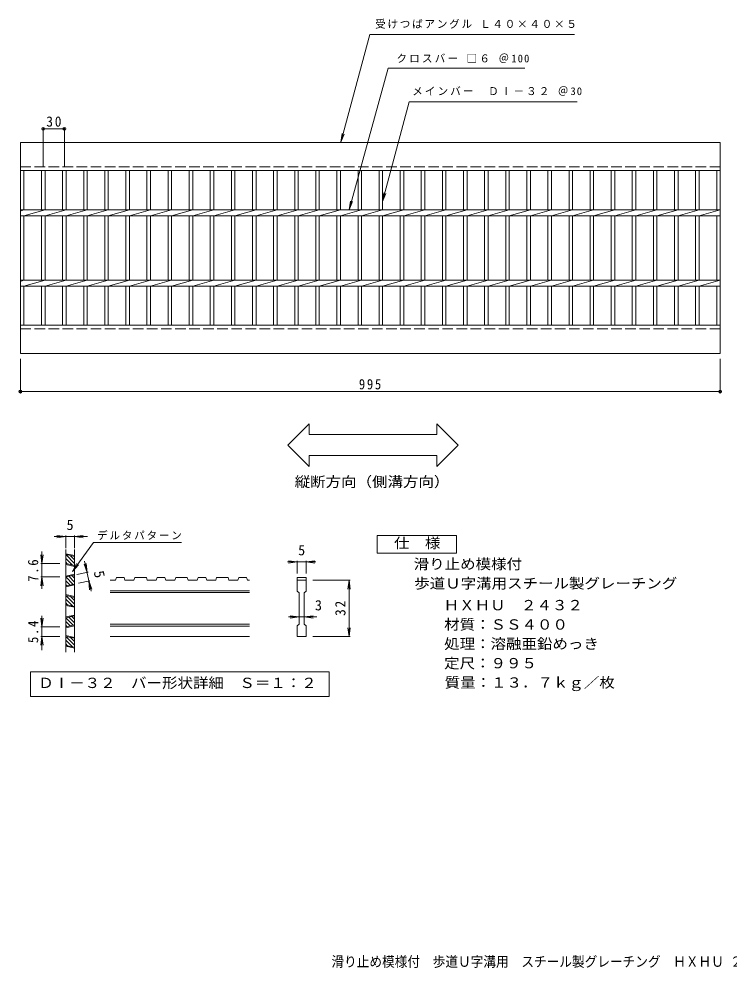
# Model space of a CAD drawing. Units: millimetres, scale not verified, with parts at other scales. Extents: x -896 to 921, y -680 to 668.
# Drawn here: x -896 to 114, y -680 to 668 of the extents above; entities that cross this region are included whole.
import ezdxf
from ezdxf.enums import TextEntityAlignment as Align

# ---------------------------------------------------------------- set-up
doc = ezdxf.new("R2010")
doc.units = ezdxf.units.MM
doc.header["$LTSCALE"] = 5
doc.header["$PDMODE"] = 32
doc.header["$PDSIZE"] = 4
doc.linetypes.add('DASHED3', pattern=[4, 3, -1])
for name, color, linetype, lineweight in [('B-1', 2, 'Continuous', 9), ('B-2', 3, 'Continuous', 9), ('B-4', 7, 'Continuous', 9), ('D-2', 3, 'Continuous', 9), ('D-4', 7, 'Continuous', 9), ('F-4', 2, 'Continuous', 9)]:
    doc.layers.add(name, color=color, linetype=linetype, lineweight=lineweight)
doc.layers.add('B-5', color=2, linetype='Continuous')
doc.styles.add('ＭＳ ゴシック', font='')
doc.styles.get('ＭＳ ゴシック').set_extended_font_data('MS Gothic')

msp = doc.modelspace()

# ---------------------------------------------------------------- linework, layer by layer
at = {"layer": 'B-1'}
for p, q in [((-893.741, 493.046), (-893.741, 453.045)), ((-893.741, 493.046), (101.259, 493.046)), ((101.259, 453.045), (101.259, 493.046)), ((-893.741, 453.045), (101.259, 453.045)), ((-893.741, 233.045), (101.259, 233.045)), ((-893.741, 233.045), (-893.741, 193.045)), ((101.259, 233.045), (101.259, 193.045)), ((-893.741, 193.045), (101.259, 193.045))]:
    msp.add_line(p, q, dxfattribs=at)
at = {"layer": 'B-1', "linetype": 'DASHED3'}
for p, q in [((-893.741, 458.045), (101.259, 458.045)), ((-893.741, 228.045), (101.259, 228.045))]:
    msp.add_line(p, q, dxfattribs=at)
at = {"layer": 'B-2'}
for p, q in [((-893.741, 233.045), (-893.741, 453.045)), ((-888.741, 397.285), (-888.741, 453.045)), ((-863.74, 453.045), (-863.74, 397.285)), ((-858.741, 453.045), (-858.741, 397.285)), ((-833.741, 453.045), (-833.741, 397.285)), ((-828.74, 453.045), (-828.74, 397.285)), ((-803.741, 453.045), (-803.741, 397.285)), ((-798.741, 453.045), (-798.741, 397.285)), ((-773.74, 453.045), (-773.74, 397.285)), ((-768.741, 453.045), (-768.741, 397.285)), ((-743.741, 453.045), (-743.741, 397.285)), ((-738.74, 453.045), (-738.74, 397.285)), ((-713.74, 453.045), (-713.74, 397.285)), ((-708.741, 453.045), (-708.741, 397.285)), ((-683.74, 453.045), (-683.74, 397.285)), ((-678.741, 453.045), (-678.741, 397.285)), ((-653.741, 453.045), (-653.741, 397.285)), ((-648.741, 453.045), (-648.741, 397.285)), ((-623.741, 453.045), (-623.741, 397.285)), ((-618.741, 453.045), (-618.741, 397.285)), ((-593.741, 453.045), (-593.741, 397.285)), ((-588.741, 453.045), (-588.741, 397.285)), ((-563.741, 453.045), (-563.741, 397.285)), ((-558.74, 453.045), (-558.74, 397.285)), ((-533.741, 453.045), (-533.741, 397.285)), ((-528.741, 453.045), (-528.741, 397.285)), ((-503.741, 453.045), (-503.741, 397.285)), ((-498.741, 453.045), (-498.741, 397.285)), ((-473.74, 453.045), (-473.74, 397.285)), ((-468.741, 453.045), (-468.741, 397.285)), ((-443.74, 453.045), (-443.74, 397.285)), ((-438.741, 453.045), (-438.741, 397.285)), ((-413.741, 453.045), (-413.741, 397.285)), ((-408.741, 453.045), (-408.741, 397.285)), ((-383.741, 453.045), (-383.741, 397.285)), ((-378.741, 453.045), (-378.741, 397.285)), ((-353.74, 453.045), (-353.74, 397.285)), ((-348.74, 453.045), (-348.74, 397.285)), ((-323.741, 453.045), (-323.741, 397.285)), ((-318.74, 453.045), (-318.74, 397.285)), ((-293.741, 453.045), (-293.741, 397.285)), ((-288.741, 453.045), (-288.741, 397.285)), ((-263.741, 453.045), (-263.741, 397.285)), ((-258.741, 453.045), (-258.741, 397.285)), ((-233.741, 453.045), (-233.741, 397.285)), ((-228.742, 453.045), (-228.742, 397.285)), ((-203.742, 453.045), (-203.742, 397.285)), ((-198.742, 453.045), (-198.742, 397.285)), ((-173.742, 453.045), (-173.742, 397.285)), ((-168.742, 453.045), (-168.742, 397.285)), ((-143.743, 453.045), (-143.743, 397.285)), ((-138.743, 453.045), (-138.743, 397.285)), ((-113.743, 453.045), (-113.743, 397.285)), ((-108.743, 453.045), (-108.743, 397.285)), ((-83.743, 453.045), (-83.743, 397.285)), ((-78.744, 453.045), (-78.744, 397.285)), ((-53.744, 453.045), (-53.744, 397.285)), ((-48.744, 453.045), (-48.744, 397.285)), ((-23.744, 453.045), (-23.744, 397.285)), ((-18.744, 453.045), (-18.744, 397.285)), ((6.255, 453.045), (6.255, 397.285)), ((11.255, 453.045), (11.255, 397.285)), ((36.255, 453.045), (36.255, 397.285)), ((41.255, 453.045), (41.255, 397.285)), ((66.255, 453.045), (66.255, 397.285)), ((71.254, 453.045), (71.254, 397.285)), ((96.254, 453.045), (96.254, 397.285)), ((96.259, 397.285), (96.259, 453.045)), ((101.254, 453.045), (101.254, 297.285)), ((101.259, 233.045), (101.259, 453.045)), ((-888.741, 397.285), (-893.741, 395.045)), ((-893.741, 397.285), (101.259, 397.285)), ((-858.741, 397.285), (-888.741, 388.805)), ((-828.74, 397.285), (-858.741, 388.805)), ((-798.741, 397.285), (-828.74, 388.805)), ((-768.741, 397.285), (-798.741, 388.805)), ((-738.74, 397.285), (-768.741, 388.805)), ((-708.741, 397.285), (-738.74, 388.805)), ((-678.741, 397.285), (-708.741, 388.805)), ((-648.74, 397.285), (-678.741, 388.805)), ((-618.741, 397.285), (-648.741, 388.805)), ((-588.741, 397.285), (-618.741, 388.805)), ((-558.74, 397.285), (-588.741, 388.805)), ((-528.741, 397.285), (-558.74, 388.805)), ((-498.741, 397.285), (-528.741, 388.805)), ((-468.741, 397.285), (-498.741, 388.805)), ((-438.741, 397.285), (-468.741, 388.805)), ((-408.74, 397.285), (-438.741, 388.805)), ((-378.741, 397.285), (-408.741, 388.805)), ((-348.74, 397.285), (-378.741, 388.805)), ((-318.74, 397.285), (-348.74, 388.805)), ((-288.741, 397.285), (-318.74, 388.805)), ((-258.741, 397.285), (-288.741, 388.805)), ((-228.742, 397.285), (-258.741, 388.805)), ((-198.742, 397.285), (-228.742, 388.805)), ((-168.742, 397.285), (-198.742, 388.805)), ((-138.743, 397.285), (-168.742, 388.805)), ((-108.743, 397.285), (-138.743, 388.805)), ((-78.744, 397.285), (-108.743, 388.805)), ((-48.744, 397.285), (-78.744, 388.805)), ((-18.744, 397.285), (-48.744, 388.805)), ((11.255, 397.285), (-18.744, 388.805)), ((41.255, 397.285), (11.255, 388.805)), ((71.254, 397.285), (41.255, 388.805)), ((101.254, 397.285), (71.254, 388.805)), ((-893.741, 388.805), (101.259, 388.805)), ((-888.741, 297.285), (-888.741, 388.805)), ((-863.74, 388.805), (-863.74, 297.285)), ((-858.741, 388.805), (-858.741, 297.285)), ((-833.741, 388.805), (-833.741, 297.285)), ((-828.74, 388.805), (-828.74, 297.285)), ((-803.741, 388.805), (-803.741, 297.285)), ((-798.741, 388.805), (-798.741, 297.285)), ((-773.74, 388.805), (-773.74, 297.285)), ((-768.741, 388.805), (-768.741, 297.285)), ((-743.741, 388.805), (-743.741, 297.285)), ((-738.74, 388.805), (-738.74, 297.285)), ((-713.74, 388.805), (-713.74, 297.285)), ((-708.741, 388.805), (-708.741, 297.285)), ((-683.74, 388.805), (-683.74, 297.285)), ((-678.741, 388.805), (-678.741, 297.285)), ((-653.741, 388.805), (-653.741, 297.285)), ((-648.741, 388.805), (-648.741, 297.285)), ((-623.741, 388.805), (-623.741, 297.285)), ((-618.741, 388.805), (-618.741, 297.285)), ((-593.741, 388.805), (-593.741, 297.285)), ((-588.741, 388.805), (-588.741, 297.285)), ((-563.741, 388.805), (-563.741, 297.285)), ((-558.74, 388.805), (-558.74, 297.285)), ((-533.741, 388.805), (-533.741, 297.285)), ((-528.741, 388.805), (-528.741, 297.285)), ((-503.741, 388.805), (-503.741, 297.285)), ((-498.741, 388.805), (-498.741, 297.285)), ((-473.74, 388.805), (-473.74, 297.285)), ((-468.741, 388.805), (-468.741, 297.285)), ((-443.74, 388.805), (-443.74, 297.285)), ((-438.741, 388.805), (-438.741, 297.285)), ((-413.741, 388.805), (-413.741, 297.285)), ((-408.741, 388.805), (-408.741, 297.285)), ((-383.741, 388.805), (-383.741, 297.285)), ((-378.741, 388.805), (-378.741, 297.285)), ((-353.74, 388.805), (-353.74, 297.285)), ((-348.74, 388.805), (-348.74, 297.285)), ((-323.741, 388.805), (-323.741, 297.285)), ((-318.74, 388.805), (-318.74, 297.285)), ((-293.741, 388.805), (-293.741, 297.285)), ((-288.741, 388.805), (-288.741, 297.285)), ((-263.741, 388.805), (-263.741, 297.285)), ((-258.741, 388.805), (-258.741, 297.285)), ((-233.741, 388.805), (-233.741, 297.285)), ((-228.742, 388.805), (-228.742, 297.285)), ((-203.742, 388.805), (-203.742, 297.285)), ((-198.742, 388.805), (-198.742, 297.285)), ((-173.742, 388.805), (-173.742, 297.285)), ((-168.742, 388.805), (-168.742, 297.285)), ((-143.743, 388.805), (-143.743, 297.285)), ((-138.743, 388.805), (-138.743, 297.285)), ((-113.743, 388.805), (-113.743, 297.285)), ((-108.743, 388.805), (-108.743, 297.285)), ((-83.743, 388.805), (-83.743, 297.285)), ((-78.744, 388.805), (-78.744, 297.285)), ((-53.744, 388.805), (-53.744, 297.285)), ((-48.744, 388.805), (-48.744, 297.285)), ((-23.744, 388.805), (-23.744, 297.285)), ((-18.744, 388.805), (-18.744, 297.285)), ((6.255, 388.805), (6.255, 297.285)), ((11.255, 388.805), (11.255, 297.285)), ((36.255, 388.805), (36.255, 297.285)), ((41.255, 388.805), (41.255, 297.285)), ((66.255, 388.805), (66.255, 297.285)), ((71.254, 388.805), (71.254, 297.285)), ((96.254, 388.805), (96.254, 297.285)), ((96.259, 297.285), (96.259, 388.805)), ((-888.741, 297.285), (-893.741, 295.045)), ((-893.741, 297.285), (101.259, 297.285)), ((-858.741, 297.285), (-888.741, 288.805)), ((-828.74, 297.285), (-858.741, 288.805)), ((-798.741, 297.285), (-828.74, 288.805)), ((-768.741, 297.285), (-798.741, 288.805)), ((-738.74, 297.285), (-768.741, 288.805)), ((-708.741, 297.285), (-738.74, 288.805)), ((-678.741, 297.285), (-708.741, 288.805)), ((-648.74, 297.285), (-678.741, 288.805)), ((-618.741, 297.285), (-648.741, 288.805)), ((-588.741, 297.285), (-618.741, 288.805)), ((-558.74, 297.285), (-588.741, 288.805)), ((-528.741, 297.285), (-558.74, 288.805)), ((-498.741, 297.285), (-528.741, 288.805)), ((-468.741, 297.285), (-498.741, 288.805)), ((-438.741, 297.285), (-468.741, 288.805)), ((-408.74, 297.285), (-438.741, 288.805)), ((-378.741, 297.285), (-408.741, 288.805)), ((-348.74, 297.285), (-378.741, 288.805)), ((-318.74, 297.285), (-348.74, 288.805)), ((-288.741, 297.285), (-318.74, 288.805)), ((-258.741, 297.285), (-288.741, 288.805)), ((-228.742, 297.285), (-258.741, 288.805)), ((-198.742, 297.285), (-228.742, 288.805)), ((-168.742, 297.285), (-198.742, 288.805)), ((-138.743, 297.285), (-168.742, 288.805)), ((-108.743, 297.285), (-138.743, 288.805)), ((-78.744, 297.285), (-108.743, 288.805)), ((-48.744, 297.285), (-78.744, 288.805)), ((-18.744, 297.285), (-48.744, 288.805)), ((11.255, 297.285), (-18.744, 288.805)), ((41.255, 297.285), (11.255, 288.805)), ((71.254, 297.285), (41.255, 288.805)), ((101.254, 297.285), (71.254, 288.805)), ((-893.741, 288.805), (101.259, 288.805)), ((-888.741, 233.045), (-888.741, 288.805)), ((-863.74, 288.805), (-863.74, 233.045)), ((-858.741, 288.805), (-858.741, 233.045)), ((-833.741, 288.805), (-833.741, 233.045)), ((-828.74, 288.805), (-828.74, 233.045)), ((-803.741, 288.805), (-803.741, 233.045)), ((-798.741, 288.805), (-798.741, 233.045)), ((-773.74, 288.805), (-773.74, 233.045)), ((-768.741, 288.805), (-768.741, 233.045)), ((-743.741, 288.805), (-743.741, 233.045)), ((-738.74, 288.805), (-738.74, 233.045)), ((-713.74, 288.805), (-713.74, 233.045)), ((-708.741, 288.805), (-708.741, 233.045)), ((-683.74, 288.805), (-683.74, 233.045)), ((-678.741, 288.805), (-678.741, 233.045)), ((-653.741, 288.805), (-653.741, 233.045)), ((-648.741, 288.805), (-648.741, 233.045)), ((-623.741, 288.805), (-623.741, 233.045)), ((-618.741, 288.805), (-618.741, 233.045)), ((-593.741, 288.805), (-593.741, 233.045)), ((-588.741, 288.805), (-588.741, 233.045)), ((-563.741, 288.805), (-563.741, 233.045)), ((-558.74, 288.805), (-558.74, 233.045)), ((-533.741, 288.805), (-533.741, 233.045)), ((-528.741, 288.805), (-528.741, 233.045)), ((-503.741, 288.805), (-503.741, 233.045)), ((-498.741, 288.805), (-498.741, 233.045)), ((-473.74, 288.805), (-473.74, 233.045)), ((-468.741, 288.805), (-468.741, 233.045)), ((-443.74, 288.805), (-443.74, 233.045)), ((-438.741, 288.805), (-438.741, 233.045)), ((-413.741, 288.805), (-413.741, 233.045)), ((-408.741, 288.805), (-408.741, 233.045)), ((-383.741, 288.805), (-383.741, 233.045)), ((-378.741, 288.805), (-378.741, 233.045)), ((-353.74, 288.805), (-353.74, 233.045)), ((-348.74, 288.805), (-348.74, 233.045)), ((-323.741, 288.805), (-323.741, 233.045)), ((-318.74, 288.805), (-318.74, 233.045)), ((-293.741, 288.805), (-293.741, 233.045)), ((-288.741, 288.805), (-288.741, 233.045)), ((-263.741, 288.805), (-263.741, 233.045)), ((-258.741, 288.805), (-258.741, 233.045)), ((-233.741, 288.805), (-233.741, 233.045)), ((-228.742, 288.805), (-228.742, 233.045)), ((-203.742, 288.805), (-203.742, 233.045)), ((-198.742, 288.805), (-198.742, 233.045)), ((-173.742, 288.805), (-173.742, 233.045)), ((-168.742, 288.805), (-168.742, 233.045)), ((-143.743, 288.805), (-143.743, 233.045)), ((-138.743, 288.805), (-138.743, 233.045)), ((-113.743, 288.805), (-113.743, 233.045)), ((-108.743, 288.805), (-108.743, 233.045)), ((-83.743, 288.805), (-83.743, 233.045)), ((-78.744, 288.805), (-78.744, 233.045)), ((-53.744, 288.805), (-53.744, 233.045)), ((-48.744, 288.805), (-48.744, 233.045)), ((-23.744, 288.805), (-23.744, 233.045)), ((-18.744, 288.805), (-18.744, 233.045)), ((6.255, 288.805), (6.255, 233.045)), ((11.255, 288.805), (11.255, 233.045)), ((36.255, 288.805), (36.255, 233.045)), ((41.255, 288.805), (41.255, 233.045)), ((66.255, 288.805), (66.255, 233.045)), ((71.254, 288.805), (71.254, 233.045)), ((96.254, 288.805), (96.254, 233.045)), ((96.259, 233.045), (96.259, 288.805)), ((101.254, 288.805), (101.254, 233.045))]:
    msp.add_line(p, q, dxfattribs=at)
at = {"layer": 'B-4'}
for p, q in [((-438.028, 493.175), (-396.753, 646.493)), ((-396.753, 646.493), (-105.949, 646.493)), ((-426.271, 397.285), (-370.805, 598.492)), ((-370.805, 598.492), (-176.463, 598.492)), ((-378.741, 408.771), (-341.027, 550.493)), ((-341.027, 550.493), (-102.005, 550.493)), ((-861.241, 458.646), (-861.241, 513.615)), ((-831.24, 458.646), (-831.24, 513.615)), ((-861.241, 512.115), (-831.24, 512.115)), ((-438.028, 493.175), (-436.381, 505.566)), ((-438.028, 493.175), (-433.23, 504.717)), ((-378.741, 408.771), (-377.13, 421.167)), ((-378.741, 408.771), (-373.977, 420.328)), ((-426.271, 397.285), (-424.55, 409.666)), ((-426.271, 397.285), (-421.404, 408.799)), ((-893.741, 185.545), (-893.741, 137.272)), ((101.259, 185.545), (101.259, 137.272)), ((-893.741, 138.772), (101.259, 138.772)), ((-483.134, 93.18), (-513.44, 62.873)), ((-483.134, 93.18), (-483.134, 77.873)), ((-301.859, 93.18), (-271.552, 62.873)), ((-301.859, 93.18), (-301.859, 77.873)), ((-483.134, 77.873), (-301.859, 77.873)), ((-513.44, 62.873), (-483.134, 32.567)), ((-271.552, 62.873), (-301.859, 32.567)), ((-483.134, 47.873), (-483.134, 32.567)), ((-483.134, 47.873), (-301.859, 47.873)), ((-301.859, 47.873), (-301.859, 32.567))]:
    msp.add_line(p, q, dxfattribs=at)
for p in [(-861.241, 512.115), (-831.24, 512.115), (-893.741, 138.772), (101.259, 138.772)]:
    msp.add_point(p, dxfattribs=at)
at = {"layer": 'D-2'}
for p, q in [((-829.357, -85.776), (-829.357, -231.514)), ((-816.857, -94.34), (-829.357, -91.666)), ((-816.857, -95.619), (-829.357, -92.944)), ((-829.357, -92.944), (-816.857, -105.444)), ((-822.61, -94.388), (-816.857, -100.14)), ((-816.857, -85.776), (-816.857, -231.514)), ((-829.357, -98.247), (-819.841, -107.763)), ((-829.357, -103.55), (-826.588, -106.319)), ((-829.357, -105.727), (-816.857, -108.402)), ((-829.357, -107.005), (-816.857, -109.68)), ((-829.357, -123.373), (-816.857, -120.699)), ((-829.357, -124.652), (-816.857, -121.977)), ((-829.357, -124.652), (-818.827, -135.181)), ((-829.357, -129.955), (-823.196, -136.116)), ((-829.357, -137.435), (-816.857, -134.76)), ((-824.988, -123.717), (-816.857, -131.848)), ((-820.62, -122.782), (-816.857, -126.545)), ((-758.587, -129.401), (-766.214, -129.401)), ((-746.291, -125.651), (-745.012, -129.401)), ((-732.229, -129.401), (-745.012, -129.401)), ((-714.583, -125.651), (-713.305, -129.401)), ((-688.225, -125.651), (-686.947, -129.401)), ((-674.163, -129.401), (-686.947, -129.401)), ((-656.517, -125.651), (-655.238, -129.401)), ((-630.159, -125.651), (-628.881, -129.401)), ((-616.098, -129.401), (-628.881, -129.401)), ((-598.451, -125.651), (-597.173, -129.401)), ((-572.093, -125.651), (-570.815, -129.401)), ((-567.956, -129.401), (-570.815, -129.401)), ((-500.067, -144.651), (-500.067, -125.651)), ((-500.067, -125.651), (-487.567, -125.651)), ((-500.067, -129.401), (-487.567, -129.401)), ((-487.567, -125.651), (-487.567, -144.651)), ((-829.357, -135.258), (-827.564, -137.051)), ((-829.357, -138.713), (-816.857, -136.038)), ((-567.956, -144.401), (-766.214, -144.401)), ((-567.956, -146.901), (-766.214, -146.901)), ((-500.067, -144.651), (-497.568, -147.151)), ((-497.568, -191.651), (-497.568, -147.151)), ((-490.068, -147.151), (-487.567, -144.651)), ((-490.068, -147.151), (-490.068, -191.651)), ((-816.857, -152.406), (-829.357, -149.732)), ((-816.857, -153.685), (-829.357, -151.01)), ((-829.357, -151.01), (-816.857, -163.51)), ((-829.357, -156.313), (-819.841, -165.829)), ((-829.357, -161.616), (-826.588, -164.385)), ((-822.61, -152.454), (-816.857, -158.206)), ((-829.357, -163.793), (-816.857, -166.468)), ((-829.357, -165.071), (-816.857, -167.746)), ((-829.357, -181.439), (-816.857, -178.765)), ((-829.357, -182.718), (-816.857, -180.043)), ((-829.357, -182.718), (-818.827, -193.247)), ((-829.357, -188.021), (-823.196, -194.182)), ((-824.988, -181.783), (-816.857, -189.914)), ((-820.62, -180.848), (-816.857, -184.611)), ((-829.357, -195.501), (-816.857, -192.826)), ((-829.357, -193.324), (-827.564, -195.117)), ((-829.357, -196.779), (-816.857, -194.104)), ((-567.956, -191.901), (-766.214, -191.901)), ((-567.956, -194.401), (-766.214, -194.401)), ((-490.068, -191.651), (-487.567, -194.151)), ((-487.567, -194.151), (-487.567, -209.401)), ((-816.857, -210.472), (-829.357, -207.798)), ((-816.857, -211.751), (-829.357, -209.076)), ((-829.357, -209.076), (-816.857, -221.576)), ((-829.357, -214.379), (-819.841, -223.895)), ((-822.61, -210.52), (-816.857, -216.272)), ((-567.956, -209.401), (-766.214, -209.401)), ((-487.567, -209.401), (-500.067, -209.401)), ((-829.357, -219.682), (-826.588, -222.451)), ((-829.357, -221.859), (-816.857, -224.534)), ((-829.357, -223.137), (-816.857, -225.812))]:
    msp.add_line(p, q, dxfattribs=at)
for points in [[(-746.291, -125.651), (-757.309, -125.651), (-758.587, -129.401)], [(-714.583, -125.651), (-730.951, -125.651), (-732.229, -129.401)], [(-688.225, -125.651), (-699.243, -125.651), (-700.522, -129.401), (-713.305, -129.401)], [(-656.517, -125.651), (-672.885, -125.651), (-674.163, -129.401)], [(-630.159, -125.651), (-641.177, -125.651), (-642.456, -129.401), (-655.238, -129.401)], [(-598.451, -125.651), (-614.819, -125.651), (-616.098, -129.401)], [(-572.093, -125.651), (-583.111, -125.651), (-584.389, -129.401), (-597.173, -129.401)], [(-500.067, -209.401), (-500.067, -194.151), (-497.568, -191.651)]]:
    msp.add_lwpolyline(points, dxfattribs=at)
at = {"layer": 'D-4'}
for p, q in [((-798.357, -67.309), (-845.551, -67.309)), ((-829.357, -67.309), (-841.75, -65.678)), ((-829.357, -67.309), (-841.75, -68.941)), ((-829.357, -83.79), (-829.357, -65.809)), ((-816.857, -67.309), (-804.464, -65.678)), ((-816.857, -83.79), (-816.857, -65.809)), ((-816.857, -67.309), (-804.464, -68.941)), ((-789.749, -75.477), (-664.902, -75.477)), ((-863.173, -105.727), (-864.804, -93.334)), ((-863.173, -88.522), (-863.173, -141.631)), ((-863.173, -105.727), (-861.541, -93.334)), ((-837.825, -105.727), (-864.673, -105.727)), ((-819.728, -116.684), (-811.117, -107.622)), ((-798.986, -118.152), (-803.175, -106.375)), ((-793.233, -145.035), (-802.411, -102.146)), ((-798.986, -118.152), (-799.984, -105.692)), ((-473.631, -103.274), (-513.909, -103.274)), ((-500.067, -103.274), (-512.461, -101.642)), ((-500.067, -103.274), (-512.461, -104.906)), ((-500.067, -119.859), (-500.067, -101.774)), ((-487.567, -103.274), (-475.174, -101.642)), ((-487.567, -119.859), (-487.567, -101.774)), ((-487.567, -103.274), (-475.174, -104.906)), ((-813.527, -121.264), (-797.519, -117.838)), ((-863.173, -124.652), (-864.804, -137.045)), ((-837.825, -124.652), (-864.673, -124.652)), ((-863.173, -124.652), (-861.541, -137.045)), ((-810.911, -133.487), (-794.903, -130.062)), ((-796.37, -130.376), (-792.182, -142.153)), ((-796.37, -130.376), (-795.372, -142.836)), ((-478.18, -129.401), (-424.844, -129.401)), ((-426.344, -129.401), (-427.976, -141.794)), ((-426.344, -209.401), (-426.344, -129.401)), ((-426.344, -129.401), (-424.713, -141.794)), ((-863.173, -195.501), (-864.804, -183.108)), ((-863.173, -179.751), (-863.173, -228.706)), ((-863.173, -195.501), (-861.541, -183.108)), ((-472.189, -181.546), (-512.424, -181.546)), ((-497.568, -181.546), (-509.96, -179.914)), ((-497.568, -181.546), (-509.96, -183.177)), ((-490.068, -181.546), (-477.674, -179.914)), ((-490.068, -181.546), (-477.674, -183.177)), ((-837.825, -195.501), (-864.673, -195.501)), ((-426.344, -209.401), (-427.976, -197.008)), ((-426.344, -209.401), (-424.713, -197.008)), ((-863.173, -209.076), (-864.804, -221.469)), ((-837.825, -209.076), (-864.673, -209.076)), ((-863.173, -209.076), (-861.541, -221.469)), ((-478.18, -209.401), (-424.844, -209.401)), ((-454.585, -259.401), (-454.585, -294.401)), ((-454.585, -294.401), (-879.585, -294.401))]:
    msp.add_line(p, q, dxfattribs=at)
at = {"layer": 'D-4', "color": 2}
msp.add_lwpolyline([(-386.283, -90.726), (-386.283, -65.726), (-273.783, -65.726), (-273.783, -90.726)], close=True, dxfattribs=at)
at = {"layer": 'D-4'}
for points in [[(-789.749, -75.477), (-819.728, -116.684), (-813.756, -105.702)], [(-454.585, -259.401), (-879.585, -259.401), (-879.585, -294.401)]]:
    msp.add_lwpolyline(points, dxfattribs=at)

# ---------------------------------------------------------------- texts
at = {"layer": 'B-4', "char_height": 11, "attachment_point": 7, "style": 'ＭＳ ゴシック'}
for s, insert in [('\\T1.17;受けつばアングル\\~Ｌ４０×４０×５', (-389.449, 654.548)), ('\\T1.21;クロスバー\\~□６\\~＠100', (-359.123, 605.68)), ('\\T1.2;メインバー\\~\\~ＤⅠ－３２\\~＠30', (-336.659, 559.175))]:
    msp.add_mtext(s, dxfattribs=dict(at, insert=insert))
at = {"layer": 'B-4', "color": 2, "char_height": 14.66, "attachment_point": 7, "style": 'ＭＳ ゴシック'}
for s, insert in [('\\T1.27;\\W0.95;30', (-856.866, 515.115)), ('\\T1.27;\\W0.9;995', (-412.491, 141.772))]:
    msp.add_mtext(s, dxfattribs=dict(at, insert=insert))
at = {"layer": 'B-5', "style": 'ＭＳ ゴシック', "width": 1.1}
msp.add_text('縦断方向（側溝方向）', height=14.66, dxfattribs=at).set_placement((-503.746, -1.087), align=Align.BOTTOM_LEFT)
at = {"layer": 'D-4', "color": 2, "style": 'ＭＳ ゴシック'}
for s, p in [('5', (-828.107, -62.309)), ('5', (-498.817, -98.274)), ('3', (-474.907, -176.546))]:
    msp.add_text(s, height=14.66, dxfattribs=at).set_placement(p, align=Align.BOTTOM_LEFT)
at = {"layer": 'D-4', "color": 2, "style": 'ＭＳ ゴシック', "width": 1.1}
for s, p in [('仕\u3000様', (-362.533, -88.226)), ('滑り止め模様付', (-334.521, -117.985)), ('歩道Ｕ字溝用スチール製グレーチング', (-333.804, -145.484)), ('\u3000\u3000ＨＸＨＵ\u3000２４３２', (-335.955, -176.388)), ('\u3000\u3000材質：ＳＳ４００', (-335.238, -203.887)), ('\u3000\u3000処理：溶融亜鉛めっき', (-335.238, -231.387)), ('\u3000\u3000定尺：９９５', (-335.238, -258.888)), ('ＤⅠ－３２\u3000バー形状詳細\u3000Ｓ＝１：２', (-868.335, -286.901)), ('\u3000\u3000質量：１３．７ｋｇ／枚', (-334.521, -286.387))]:
    msp.add_text(s, height=14.66, dxfattribs=at).set_placement(p, align=Align.BOTTOM_LEFT)
at = {"layer": 'D-4', "color": 2, "style": 'ＭＳ ゴシック'}
msp.add_text('5', height=14.66, rotation=282.079, dxfattribs=at).set_placement((-793.835, -118.329), align=Align.BOTTOM_LEFT)
at = {"layer": 'D-4', "insert": (-784.641, -72.006), "char_height": 11, "attachment_point": 7, "style": 'ＭＳ ゴシック'}
msp.add_mtext('\\T1.17;デルタパターン', dxfattribs=at)
at = {"layer": 'D-4', "color": 2, "char_height": 14.66, "attachment_point": 7, "rotation": 90, "style": 'ＭＳ ゴシック'}
for s, insert in [('\\T1.27;\\W0.9;7.6', (-868.173, -131.439)), ('\\T1.27;\\W0.95;32', (-431.344, -180.026)), ('\\T1.27;\\W0.9;5.4', (-868.173, -218.538))]:
    msp.add_mtext(s, dxfattribs=dict(at, insert=insert))
at = {"layer": 'F-4', "style": 'ＭＳ ゴシック', "width": 0.9}
msp.add_text('滑り止め模様付\u3000歩道Ｕ字溝用\u3000スチール製グレーチング\u3000ＨＸＨＵ ２４３２', height=14.66, dxfattribs=at).set_placement((-451.5, -683.071), align=Align.BOTTOM_LEFT)

doc.saveas('drawing.dxf')
